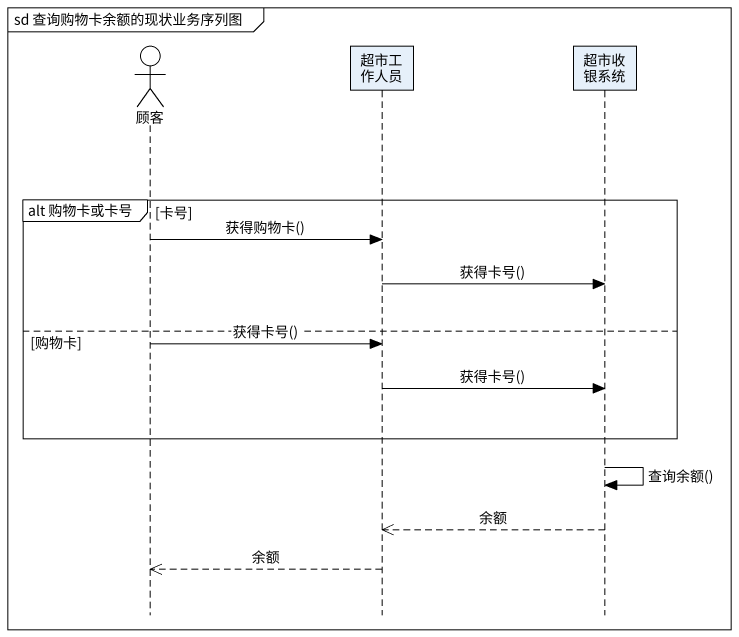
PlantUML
@startuml
mainframe sd 查询购物卡余额的现状业务序列图
hide footbox
actor 顾客
participant 超市工作人员
participant 超市收银系统

group alt 购物卡或卡号 [卡号]
  顾客 -> 超市工作人员 : 获得购物卡()
  超市工作人员 -> 超市收银系统 : 获得卡号()
else 购物卡
  顾客 -> 超市工作人员 : 获得卡号()
  超市工作人员 -> 超市收银系统 : 获得卡号()
end
超市收银系统 -> 超市收银系统 : 查询余额()
超市收银系统 -->> 超市工作人员 : 余额
超市工作人员 -->> 顾客 : 余额
@enduml
